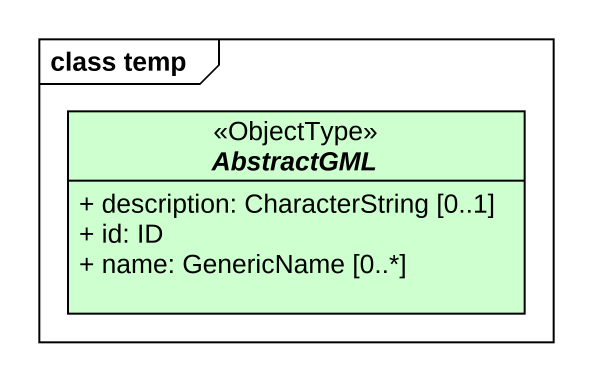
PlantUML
@startuml
mainframe class temp
hide circle
hide empty members
skinparam classAttributeIconSize 0
abstract class AbstractGML <<ObjectType>> #CEFFCE {
  + description: CharacterString [0..1]
  + id: ID
  + name: GenericName [0..*]
}
@enduml
